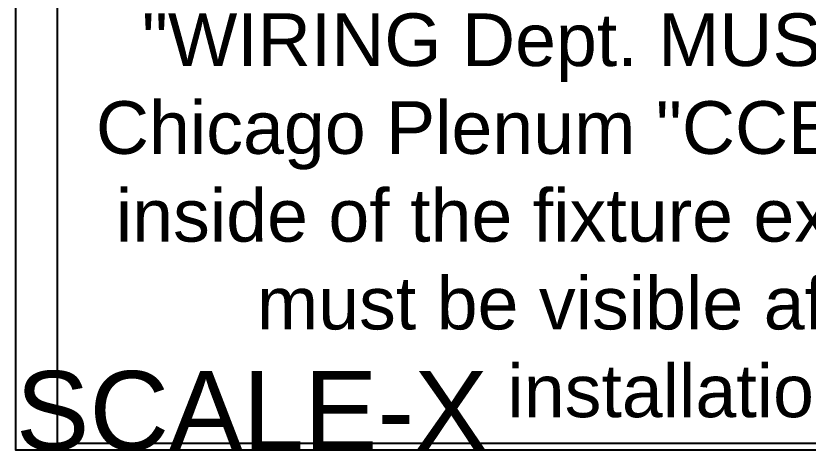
# Model space of a CAD drawing. Extents: x 0 to 6.48, y -7.17 to 0.
# Drawn here: x 0 to 3.763, y -7.174 to -5.108 of the extents above; entities that cross this region are included whole.
import ezdxf

# ---------------------------------------------------------------- set-up
doc = ezdxf.new("R2010")
doc.units = 0
doc.header["$LTSCALE"] = 0.5
doc.header["$MEASUREMENT"] = 0
doc.layers.add('FAB DWG', color=221, linetype='CONTINUOUS')
doc.layers.add('Text-Unprinted', color=131, linetype='CONTINUOUS', plot=False)
doc.styles.add('LSAD_Standard', font='arial.ttf')

msp = doc.modelspace()

# ---------------------------------------------------------------- linework, layer by layer
at = {"layer": 'Text-Unprinted', "transparency": 16777216}
msp.add_lwpolyline([(0, 0), (6.4435, 0), (6.4435, -7.1691), (0, -7.1691)], close=True, dxfattribs=at)

# ---------------------------------------------------------------- texts
at = {"layer": 'FAB DWG', "transparency": 16777216, "insert": (3.2218, -5.0964), "char_height": 0.25, "width": 5.798391, "attachment_point": 2, "style": 'LSAD_Standard', "bg_fill": 16, "box_fill_scale": 1.5, "bg_fill_color": 256, "bg_fill_transparency": 0}
msp.add_mtext('"WIRING Dept. MUST APPLY the Chicago Plenum "CCEA" label to the inside of the fixture extrusion. Label must be visible after fixture installation"', dxfattribs=at)
at = {"layer": 'Text-Unprinted', "ltscale": 0.5, "transparency": 16777216, "style": 'LSAD_Standard'}
msp.add_attdef('SCALE-X', (0, -7.1691), 'XEffectiveScaleFactor', height=0.375, dxfattribs=at)

doc.saveas('drawing.dxf')
